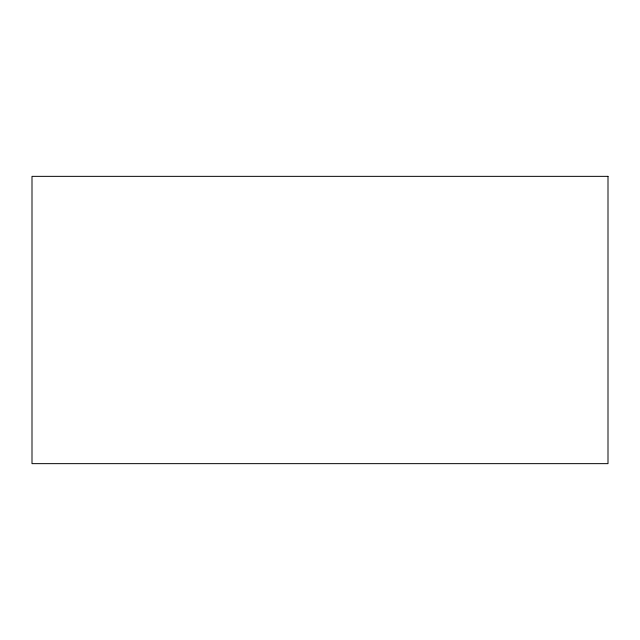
<?xml version="1.0" encoding="UTF-8"?>
<svg xmlns="http://www.w3.org/2000/svg" width="640" height="640" viewBox="0 0 640 640"><rect width="100%" height="100%" fill="white"/><g stroke="black" fill="none" stroke-linecap="round" stroke-linejoin="round"><path stroke-width="0.96" d="M608 176.352L32 176.352L32 463.648L608 463.648L608 176.352"/></g></svg>
